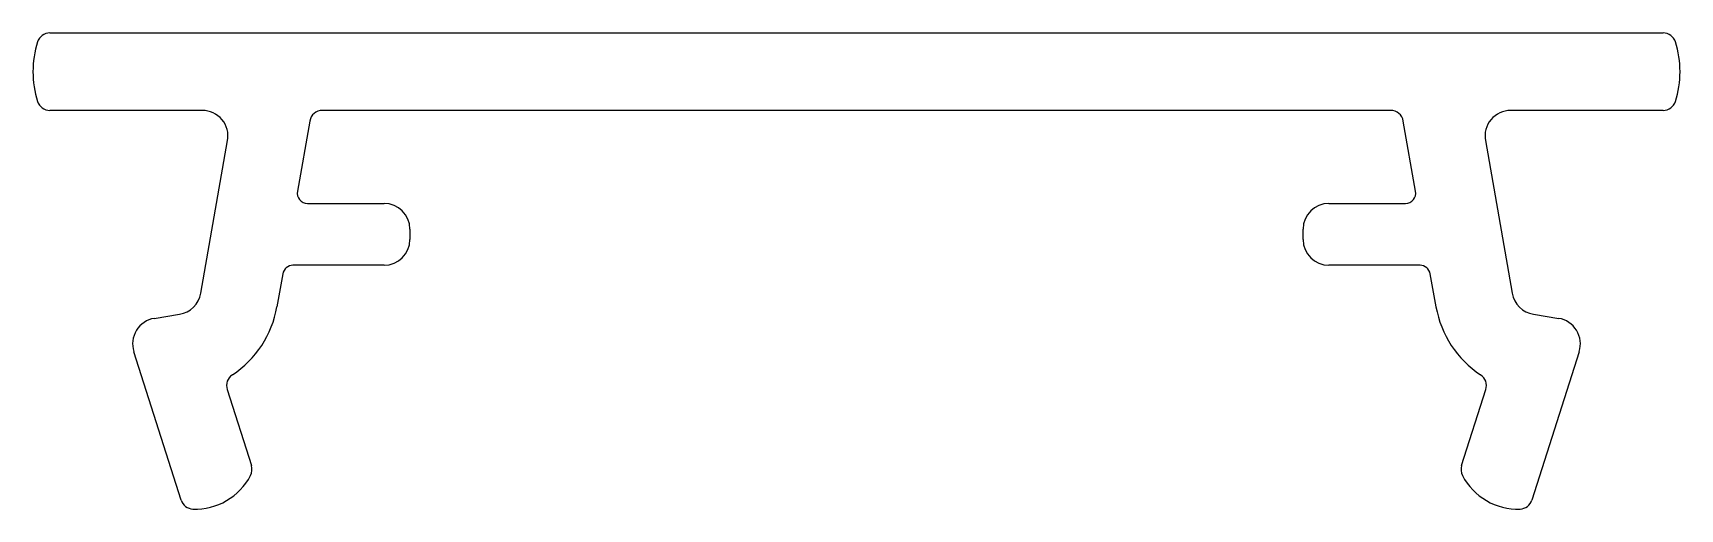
# Model space of a CAD drawing. Extents: x 1 to 32.9, y 0.7 to 9.9.
import ezdxf

# ---------------------------------------------------------------- set-up
doc = ezdxf.new("R2010")
doc.units = 0
doc.layers.get('0').update_dxf_attribs({"linetype": 'CONTINUOUS'})

msp = doc.modelspace()

# ---------------------------------------------------------------- linework, layer by layer
for p, q in [((1.311, 9.883), (32.557, 9.883)), ((4.262, 8.383), (1.311, 8.383)), ((27.278, 8.383), (6.591, 8.383)), ((32.557, 8.383), (29.606, 8.383)), ((6.344, 8.177), (6.105, 6.818)), ((27.763, 6.818), (27.524, 8.177)), ((4.233, 4.842), (4.754, 7.797)), ((29.114, 7.797), (29.635, 4.842)), ((6.302, 6.583), (7.784, 6.583)), ((26.084, 6.583), (27.566, 6.583)), ((8.284, 6.083), (8.284, 5.883)), ((25.584, 5.883), (25.584, 6.083)), ((5.823, 5.218), (5.71, 4.581)), ((7.784, 5.383), (6.02, 5.383)), ((27.849, 5.383), (26.084, 5.383)), ((28.158, 4.581), (28.046, 5.218)), ((3.333, 4.355), (3.821, 4.435)), ((30.047, 4.435), (30.535, 4.355)), ((3.854, 0.836), (2.938, 3.71)), ((30.931, 3.71), (30.014, 0.836)), ((4.746, 2.977), (5.215, 1.504)), ((28.653, 1.504), (29.123, 2.977))]:
    msp.add_line(p, q)
for centre, radius, start, end in [((2.891, 9.133), 1.907, 162.4344, 197.5656), ((1.311, 9.633), 0.25, 90, 162.4344), ((32.557, 9.633), 0.25, 17.5656, 90), ((30.977, 9.133), 1.907, 342.4344, 17.5656), ((1.311, 8.633), 0.25, 197.5656, 270), ((4.262, 7.883), 0.5, 350, 90), ((6.591, 8.133), 0.25, 90, 170), ((27.278, 8.133), 0.25, 10, 90), ((29.606, 7.883), 0.5, 90, 190), ((32.557, 8.633), 0.25, 270, 342.4344), ((6.302, 6.783), 0.2, 170, 270), ((27.566, 6.783), 0.2, 270, 10), ((7.784, 6.083), 0.5, 360, 90), ((26.084, 6.083), 0.5, 90, 180), ((7.784, 5.883), 0.5, 270, 0), ((26.084, 5.883), 0.5, 180, 270), ((6.02, 5.183), 0.2, 90, 170), ((27.849, 5.183), 0.2, 10, 90), ((3.741, 4.928), 0.5, 279.2757, 350), ((30.127, 4.928), 0.5, 190, 260.7243), ((3.741, 4.928), 2, 303.535, 350), ((30.127, 4.928), 2, 190, 236.465), ((3.414, 3.862), 0.5, 99.2757, 197.686), ((30.454, 3.862), 0.5, 342.314, 80.7243), ((4.984, 3.053), 0.25, 123.535, 197.686), ((28.884, 3.053), 0.25, 342.314, 56.465), ((4.128, 1.867), 1.206, 267.8224, 332.6536), ((4.977, 1.428), 0.25, 332.6536, 17.686), ((28.891, 1.428), 0.25, 162.314, 207.3464), ((29.74, 1.867), 1.206, 207.3464, 272.1776), ((4.092, 0.912), 0.25, 197.686, 267.8224), ((29.776, 0.912), 0.25, 272.1776, 342.314)]:
    msp.add_arc(centre, radius, start, end)

doc.saveas('drawing.dxf')
